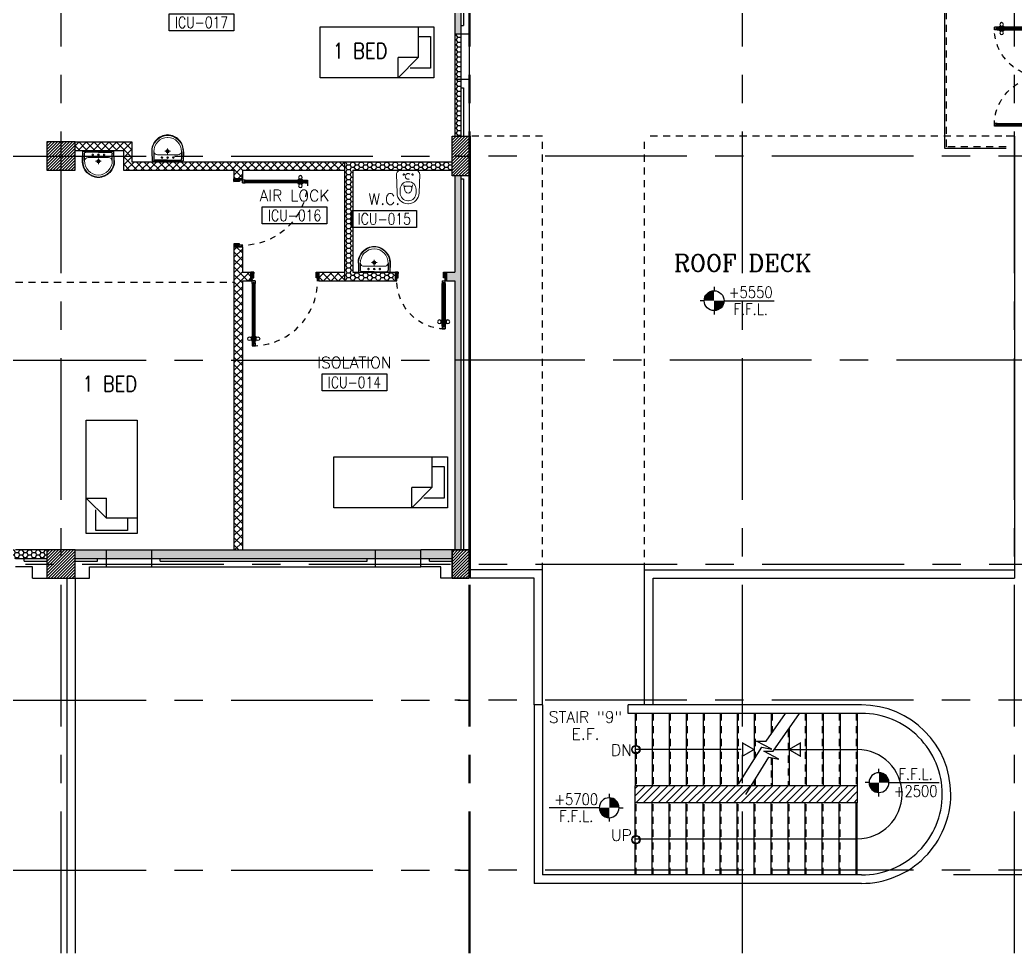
# Model space of a CAD drawing. Extents: x 276011.4 to 276105.3, y 57291.9 to 57371.4.
# Drawn here: x 276044.85 to 276062.41, y 57291.9 to 57308.37 of the extents above; entities that cross this region are included whole.
import ezdxf
from ezdxf.enums import TextEntityAlignment as Align

# ---------------------------------------------------------------- set-up
doc = ezdxf.new("R2010")
doc.units = 0
doc.header["$MEASUREMENT"] = 0
doc.header["$PDMODE"] = 34
for name, pattern in [('CENTERX2', [4, 2.5, -0.5, 0.5, -0.5]), ('DASHED', [0.75, 0.5, -0.25]), ('HIDDEN', [0.375, 0.25, -0.125]), ('HIDDEN2', [0.1875, 0.125, -0.0625])]:
    doc.linetypes.add(name, pattern=pattern)
doc.layers.get('0').update_dxf_attribs({"linetype": 'CONTINUOUS'})
doc.layers.get('DEFPOINTS').update_dxf_attribs({"linetype": 'CONTINUOUS'})
for name, color, linetype in [('A_CUBICLE_CURTAINS', 2, 'HIDDEN'), ('AX-DIM', 4, 'CONTINUOUS'), ('AXES', 11, 'CENTERX2'), ('COL', 5, 'CONTINUOUS'), ('DOOR', 7, 'CONTINUOUS'), ('EL-LEVS', 1, 'CONTINUOUS'), ('FIX', 3, 'CONTINUOUS'), ('FUR', 4, 'CONTINUOUS'), ('HAT', 8, 'CONTINUOUS'), ('Hatch', 11, 'CONTINUOUS'), ('HIDDEN', 9, 'HIDDEN2'), ('INSUL', 4, 'CONTINUOUS'), ('LEV-PL', 3, 'CONTINUOUS'), ('PART', 9, 'CONTINUOUS'), ('RM-BOX', 4, 'CONTINUOUS'), ('RM-NAME', 2, 'CONTINUOUS'), ('RM-NO', 2, 'CONTINUOUS'), ('ROOF', 7, 'CONTINUOUS'), ('RS20', 9, 'CONTINUOUS'), ('STR', 5, 'CONTINUOUS'), ('WALL', 2, 'CONTINUOUS'), ('WallType', 11, 'CONTINUOUS'), ('WallType2', 3, 'CONTINUOUS'), ('WIN', 3, 'CONTINUOUS')]:
    doc.layers.add(name, color=color, linetype=linetype)
doc.styles.add('ROMANC', font='romanc', dxfattribs={"height": 0.1})
doc.styles.add('ROMANS', font='ROMANS.shx', dxfattribs={"width": 0.6})
doc.styles.add('RS20', font='ROMANS.shx', dxfattribs={"height": 0.2})
doc.styles.add('S', font='ROMANS.SHX')
doc.dimstyles.new('STANDARD in', dxfattribs={"dimtxt": 0.24, "dimasz": 0.1, "dimexe": 0.07, "dimexo": 0.05, "dimgap": 0.05, "dimtad": 1, "dimdec": 0, "dimlfac": 1000, "dimzin": 0, "dimdsep": 46, "dimtxsty": 'ROMANS', "dimblk": 'ARCHTICK', "dimcen": 0.05, "dimdle": 0.05, "dimclrd": 4, "dimclre": 4, "dimclrt": 2, "dimadec": 0, "dimazin": 0, "dimtfac": 1, "dimtdec": 0, "dimtmove": 2, "dimatfit": 3, "dimfxl": 0, "dimtolj": 1, "dimtzin": 0, "dimarcsym": 0})
pattern_1 = [(0, (0, 0), (0.075, 0.04330127), [0.05, -0.1]), (120, (0, 0), (-0.074999999836, 0.043301270284), [0.05, -0.1]), (60, (0, 0), (1.64e-10, 0.086602540284), [-0.1, 0.05])]
pattern_2 = [(0, (0, 0), (0.075, 0.04330127), [0.05, -0.1]), (120, (0, 0), (-0.074999999836, 0.043301270284), [0.05, -0.1]), (60, (0, 0), (1.64e-10, 0.086602540284), [-0.1, 0.05])]

# ---------------------------------------------------------------- blocks, each defined once
blk = doc.blocks.new('*X22')
at = {"color": 0}
for p, q in [((73379, 118298), (73831, 118750)), ((73379, 118351), (73778, 118750)), ((73379, 118404), (73725, 118750)), ((73379, 118457), (73672, 118750)), ((73379, 118510), (73619, 118750)), ((73379, 118563), (73566, 118750)), ((73379, 118616), (73513, 118750)), ((73379, 118669), (73460, 118750)), ((73379, 118722), (73407, 118750)), ((73384, 118250), (73879, 118745)), ((73437, 118250), (73879, 118692)), ((73490, 118250), (73879, 118639)), ((73543, 118250), (73879, 118586)), ((73596, 118250), (73879, 118533)), ((73649, 118250), (73879, 118480)), ((73702, 118250), (73879, 118427)), ((73755, 118250), (73879, 118374)), ((73808, 118250), (73879, 118321)), ((73861, 118250), (73879, 118268))]:
    blk.add_line(p, q, dxfattribs=at)
blk = doc.blocks.new('COL50')
at = {"layer": 'COL'}
blk.add_lwpolyline([(-250, 250), (-250, -250), (250, -250), (250, 250)], close=True, dxfattribs=at)
blk = doc.blocks.new('*X23')
at = {"color": 0}
for p, q in [((84179, 118279), (84650, 118750)), ((84179, 118332), (84596, 118750)), ((84179, 118386), (84543, 118750)), ((84179, 118439), (84490, 118750)), ((84179, 118492), (84437, 118750)), ((84179, 118545), (84384, 118750)), ((84179, 118598), (84331, 118750)), ((84179, 118651), (84278, 118750)), ((84179, 118704), (84225, 118750)), ((84203, 118250), (84679, 118726)), ((84256, 118250), (84679, 118673)), ((84309, 118250), (84679, 118620)), ((84362, 118250), (84679, 118567)), ((84415, 118250), (84679, 118514)), ((84468, 118250), (84679, 118461)), ((84521, 118250), (84679, 118408)), ((84574, 118250), (84679, 118355)), ((84627, 118250), (84679, 118302))]:
    blk.add_line(p, q, dxfattribs=at)
blk = doc.blocks.new('_ARCHTICK')
at = {"color": 0, "linetype": 'ByBlock', "const_width": 0.15}
blk.add_lwpolyline([(-0.5, -0.5), (0.5, 0.5)], dxfattribs=at)
blk = doc.blocks.new('*D602')
at = {"layer": 'AX-DIM', "color": 4, "lineweight": -2, "ltscale": 0.3}
for p, q in [((276103.265, 57298.513), (276103.985, 57298.513)), ((276103.915, 57298.563), (276103.915, 57293.238)), ((276061.32, 57293.288), (276103.985, 57293.288))]:
    blk.add_line(p, q, dxfattribs=at)
at = {"layer": 'DEFPOINTS', "color": 0, "ltscale": 0.3}
for p in [(276103.215, 57298.513), (276061.27, 57293.288), (276103.915, 57293.288)]:
    blk.add_point(p, dxfattribs=at)
at = {"layer": 'AX-DIM', "color": 4, "lineweight": -2, "ltscale": 0.3, "xscale": 0.1, "yscale": 0.1, "zscale": 0.1}
for p, rotation in [((276103.915, 57298.513), 90), ((276103.915, 57293.288), 270)]:
    blk.add_blockref('_ARCHTICK', p, dxfattribs=dict(at, rotation=rotation))
at = {"layer": 'AX-DIM', "color": 2, "ltscale": 0.3, "insert": (276103.745, 57295.9), "char_height": 0.24, "attachment_point": 5, "rotation": 90, "style": 'ROMANS'}
blk.add_mtext('\\A1;5225', dxfattribs=at)
blk = doc.blocks.new('LEV1')
at = {"layer": 'LEV-PL'}
for p, q in [((0, 245), (0, 175)), ((-175, 0), (-245, 0)), ((175, 0), (1061, 0)), ((0, -175), (0, -245))]:
    blk.add_line(p, q, dxfattribs=at)
at = {"layer": 'LEV-PL', "const_width": 175}
for points in [[(-88, 0, -0.414214), (0, 88, -1)], [(88, 0, -0.414214), (0, -88, -1)]]:
    blk.add_lwpolyline(points, format="xyb", dxfattribs=at)
at = {"layer": 'LEV-PL'}
blk.add_circle((0, 0), 175, dxfattribs=at)
at = {"layer": 'LEV-PL', "color": 4, "style": 'S', "width": 0.85}
for tag, p in [('+0000', (646, 50)), ('F.F.L.', (646, -250))]:
    blk.add_attdef(tag, text='', height=200, dxfattribs=at).set_placement(p, align=Align.CENTER)
blk = doc.blocks.new('C11')
at = {"layer": 'HAT'}
h = blk.add_hatch(dxfattribs=at)
h.set_pattern_fill('ANSI31', color=256, scale=300, style=0)
h.set_pattern_definition([(45, (-248556.182, -75061.005), (-26.5165043, 26.5165043), [])])
h.paths.add_polyline_path([(300, 700), (0, 700), (0, 350), (300, 350)])
h.paths.add_polyline_path([(300, 350), (0, 350), (0, 0), (300, 0)])
at = {"layer": 'COL'}
blk.add_lwpolyline([(300, 700), (300, 0), (0, 0), (0, 700)], close=True, dxfattribs=at)
blk = doc.blocks.new('C-300')
at = {"layer": 'HAT', "linetype": 'ByBlock', "ltscale": 0.3}
h = blk.add_hatch(dxfattribs=at)
h.set_pattern_fill('ANSI31', color=8, scale=300, style=0)
h.set_pattern_definition([(45, (-258496.182, -82361.005), (-26.5165043, 26.5165043), [])])
h.paths.add_polyline_path([(300, 500), (0, 500), (0, 250), (300, 250)])
h.paths.add_polyline_path([(300, 250), (0, 250), (0, 0), (300, 0)])
at = {"layer": 'COL'}
blk.add_lwpolyline([(0, 500), (300, 500), (300, 0), (0, 0)], close=True, dxfattribs=at)
blk = doc.blocks.new('DOOR100')
at = {"layer": 'DOOR', "color": 0, "linetype": 'ByBlock'}
for p, q in [((-25, 1300), (-75, 1300)), ((-75, 1300), (-25, 1300)), ((-75, 1250), (-75, 1300)), ((-58, 1250), (-75, 1250)), ((-42, 1270), (-58, 1270)), ((-58, 1250), (-58, 1270)), ((-42, 1250), (-42, 1270)), ((-25, 1250), (-42, 1250)), ((-25, 1250), (-25, 1300)), ((-82, 1205), (-91, 1205)), ((-91, 1205), (-91, 1140)), ((-82, 1140), (-91, 1140)), ((-75, 1218), (-82, 1218)), ((-82, 1128), (-82, 1218)), ((-82, 1205), (-82, 1140)), ((-75, 1128), (-82, 1128)), ((-25, 1218), (-18, 1218)), ((-25, 1128), (-18, 1128)), ((-18, 1128), (-18, 1218)), ((-18, 1205), (-9, 1205)), ((-18, 1205), (-18, 1140)), ((-18, 1140), (-9, 1140)), ((-9, 1205), (-9, 1140)), ((-75, 200), (-58, 200)), ((-75, 150), (-75, 200)), ((-58, 200), (-58, 180)), ((-58, 180), (-42, 180)), ((-42, 200), (-25, 200)), ((-42, 180), (-42, 200)), ((-25, 200), (-25, 150)), ((-1200, 0), (-1200, 150)), ((-1200, 150), (-1175, 150)), ((-1200, 150), (-1200, 0)), ((-1150, 0), (-1200, 0)), ((-1175, 150), (-1175, 100)), ((-1175, 100), (-1150, 100)), ((-1150, 100), (-1150, 0)), ((-75, 150), (-25, 150)), ((-50, 100), (-50, 0)), ((-25, 100), (-50, 100)), ((-50, 0), (0, 0)), ((0, 150), (-25, 150)), ((-25, 150), (-25, 100)), ((0, 150), (0, 0))]:
    blk.add_line(p, q, dxfattribs=at)
at = {"layer": 'DOOR', "linetype": 'ByBlock'}
for p, q in [((-75, 1250), (-75, 200)), ((-58, 200), (-58, 1250)), ((-42, 200), (-42, 1250)), ((-25, 200), (-25, 1250)), ((0, 0), (0, 150))]:
    blk.add_line(p, q, dxfattribs=at)
at = {"layer": 'DOOR', "color": 9, "linetype": 'ByBlock'}
for p, q in [((-1150, 0), (-1200, 114)), ((-1150, 0), (-1200, 40)), ((-1150, 0), (-1163, 100)), ((-50, 0), (0, 114)), ((-50, 0), (-37, 100)), ((-50, 0), (0, 40))]:
    blk.add_line(p, q, dxfattribs=at)
at = {"layer": 'DOOR', "color": 0, "linetype": 'ByBlock'}
for centre in [(-124, 1173), (24, 1173)]:
    blk.add_circle(centre, 32.4, dxfattribs=at)
at = {"layer": 'DOOR', "linetype": 'HIDDEN', "ltscale": 0.5}
blk.add_arc((-25, 150), 1150, 90, 180.0001, dxfattribs=at)
at = {"layer": 'DOOR', "color": 9, "linetype": 'ByBlock'}
for centre, radius, start, end in [((-1150, 0), 154, 103.7142, 108.8947), ((-1150, 0), 134, 100.72, 111.8402), ((-1150, 0), 94.4, 90, 121.9818), ((-1150, 0), 74.4, 90, 132.2236), ((-1150, 0), 54.4, 90, 156.7926), ((-1150, 0), 34.4, 90, 180), ((-1150, 0), 14.4, 90, 180), ((-50, 0), 94.4, 58.0182, 90), ((-50, 0), 74.4, 47.7764, 90), ((-50, 0), 54.4, 23.2074, 90), ((-50, 0), 34.4, 0, 90), ((-50, 0), 14.4, 0, 90), ((-50, 0), 134, 68.1598, 79.28), ((-50, 0), 114, 64.0838, 77.3774), ((-50, 0), 154, 71.1053, 76.2858)]:
    blk.add_arc(centre, radius, start, end, dxfattribs=at)
blk = doc.blocks.new('DOOR90')
at = {"layer": 'DOOR', "color": 0, "linetype": 'ByBlock'}
for p, q in [((-150, 0), (-150, -25)), ((-150, 0), (0, 0)), ((0, -50), (0, 0)), ((-1000, -25), (-1000, -75)), ((-1000, -75), (-1000, -25)), ((-950, -25), (-1000, -25)), ((-950, -75), (-1000, -75)), ((-970, -42), (-970, -58)), ((-950, -42), (-970, -42)), ((-950, -58), (-970, -58)), ((-950, -25), (-950, -42)), ((-950, -58), (-950, -75)), ((-918, -25), (-918, -18)), ((-828, -18), (-918, -18)), ((-918, -75), (-918, -82)), ((-828, -82), (-918, -82)), ((-905, -18), (-905, -9)), ((-905, -9), (-840, -9)), ((-905, -18), (-840, -18)), ((-905, -82), (-905, -91)), ((-905, -82), (-840, -82)), ((-905, -91), (-840, -91)), ((-840, -18), (-840, -9)), ((-840, -82), (-840, -91)), ((-828, -25), (-828, -18)), ((-828, -75), (-828, -82)), ((-200, -42), (-200, -25)), ((-200, -25), (-150, -25)), ((-180, -42), (-200, -42)), ((-200, -75), (-200, -58)), ((-200, -58), (-180, -58)), ((-150, -75), (-200, -75)), ((-180, -58), (-180, -42)), ((-150, -75), (-150, -25)), ((-150, -25), (-100, -25)), ((-100, -25), (-100, -50)), ((-100, -50), (0, -50)), ((-150, -900), (-150, -875)), ((-150, -875), (-100, -875)), ((-100, -850), (0, -850)), ((-100, -875), (-100, -850)), ((0, -850), (0, -900)), ((0, -900), (-150, -900)), ((-150, -900), (0, -900))]:
    blk.add_line(p, q, dxfattribs=at)
at = {"layer": 'DOOR', "color": 9, "linetype": 'ByBlock'}
for p, q in [((0, -50), (-114, 0)), ((0, -50), (-40, 0)), ((0, -50), (-100, -37)), ((0, -850), (-114, -900)), ((0, -850), (-100, -863)), ((0, -850), (-40, -900))]:
    blk.add_line(p, q, dxfattribs=at)
at = {"layer": 'DOOR', "linetype": 'ByBlock'}
for p, q in [((-200, -25), (-950, -25)), ((-200, -42), (-950, -42)), ((-200, -58), (-950, -58)), ((-950, -75), (-200, -75))]:
    blk.add_line(p, q, dxfattribs=at)
at = {"layer": 'DOOR', "color": 0, "linetype": 'ByBlock'}
for centre in [(-873, 24), (-873, -124)]:
    blk.add_circle(centre, 32.4, dxfattribs=at)
at = {"layer": 'DOOR', "color": 9, "linetype": 'ByBlock'}
for centre, radius, start, end in [((0, -50), 154, 161.1053, 166.2858), ((0, -50), 134, 158.1598, 169.28), ((0, -50), 94.4, 148.0182, 180), ((0, -50), 74.4, 137.7764, 180), ((0, -50), 114, 154.0838, 167.3774), ((0, -50), 54.4, 113.2074, 180), ((0, -50), 34.4, 90, 180), ((0, -50), 14.4, 90, 180), ((0, -850), 134, 190.72, 201.8402), ((0, -850), 94.4, 180, 211.9818), ((0, -850), 74.4, 180, 222.2236), ((0, -850), 54.4, 180, 246.7926), ((0, -850), 34.4, 180, 270), ((0, -850), 14.4, 180, 270), ((0, -850), 154, 193.7142, 198.8947)]:
    blk.add_arc(centre, radius, start, end, dxfattribs=at)
at = {"layer": 'DOOR', "linetype": 'HIDDEN', "ltscale": 0.5}
blk.add_arc((-150, -25), 850, 180, 270, dxfattribs=at)
blk = doc.blocks.new('LAV1')
at = {"layer": 'FIX', "linetype": 'ByBlock', "ltscale": 0.3}
for p, q in [((-280, 210), (-275, 50)), ((-245, 210), (-245, 85)), ((245, 210), (245, 85)), ((280, 210), (275, 50)), ((0, 60), (-220, 60)), ((0, 60), (220, 60))]:
    blk.add_line(p, q, dxfattribs=at)
at = {"layer": 'FIX', "linetype": 'Continuous', "lineweight": 20}
for p, q in [((-275, 210), (-275, 50)), ((275, 210), (275, 50)), ((0, 50), (-275, 50)), ((0, 50), (-252, 50)), ((0, 155), (-181, 155)), ((0, 155), (181, 155)), ((0, 50), (252, 50)), ((0, 50), (275, 50))]:
    blk.add_line(p, q, dxfattribs=at)
at = {"layer": 'FIX', "linetype": 'DASHED', "lineweight": 20, "ltscale": 0.05}
for p, q in [((50, 220), (-50, 220)), ((0, 170), (0, 270)), ((0, 170), (0, 270))]:
    blk.add_line(p, q, dxfattribs=at)
at = {"layer": 'FIX', "lineweight": 20}
for p, q in [((16, 107), (-15, 107)), ((0, 92), (0, 123))]:
    blk.add_line(p, q, dxfattribs=at)
for centre, radius in [((0, 220), 29.5), ((0, 220), 22.5), ((0, 107), 15.5)]:
    blk.add_circle(centre, radius, dxfattribs=at)
at = {"layer": 'FIX', "linetype": 'HIDDEN', "lineweight": 20, "ltscale": 0.05}
for centre in [(-100, 107), (100, 107)]:
    blk.add_circle(centre, 12.4, dxfattribs=at)
at = {"layer": 'FIX', "linetype": 'ByBlock', "ltscale": 0.3}
for centre, radius, start, end in [((7, 220), 287, 91.3776, 182.0064), ((-7, 220), 287, 357.9936, 88.6224), ((-220, 85), 24.9, 179.7021, 269.9486), ((220, 85), 24.9, 270.0514, 0.2979)]:
    blk.add_arc(centre, radius, start, end, dxfattribs=at)
at = {"layer": 'FIX', "linetype": 'Continuous', "lineweight": 20}
for centre, radius, start, end in [((8, 217), 283, 91.6988, 181.351), ((8, 212), 253, 91.7328, 180.4884), ((-8, 217), 283, 358.649, 88.3012), ((-8, 212), 253, 359.5116, 88.2672), ((-179, 222), 66.9, 190.2006, 268.0786), ((179, 222), 66.9, 271.9214, 349.7994)]:
    blk.add_arc(centre, radius, start, end, dxfattribs=at)
blk = doc.blocks.new('WC1')
at = {"layer": 'FIX', "lineweight": 20}
for p, q in [((-210, 204), (-538, 194)), ((-727, 5), (-727, -5)), ((-674, 5), (-674, -5)), ((-534, 24), (-540, 0)), ((-540, 0), (-534, -24)), ((-475, 141), (-538, 141)), ((-395, 76), (-490, 60)), ((-339, 5), (-339, -5)), ((-538, -141), (-475, -141)), ((-490, -60), (-395, -76)), ((-538, -194), (-210, -204))]:
    blk.add_line(p, q, dxfattribs=at)
at = {"layer": 'FIX', "linetype": 'Continuous', "lineweight": 20}
blk.add_line((-420, -47), (-420, 45), dxfattribs=at)
at = {"layer": 'FIX', "lineweight": 20}
blk.add_lwpolyline([(-213, -204), (-210, -204, 0.414214), (-137, -131), (-137, 0), (-137, 131, 0.414214), (-210, 204)], format="xyb", dxfattribs=at)
at = {"layer": 'FIX', "linetype": 'HIDDEN2', "lineweight": 20, "ltscale": 0.3}
blk.add_circle((-245, 0), 49.8, dxfattribs=at)
at = {"layer": 'FIX', "linetype": 'HIDDEN', "lineweight": 20, "ltscale": 0.05}
for centre in [(-213, 78), (-213, -77)]:
    blk.add_circle(centre, 11.6, dxfattribs=at)
at = {"layer": 'FIX', "lineweight": 20}
for centre, radius, start, end in [((-538, 5), 189, 90, 180), ((-538, 5), 136, 90, 180), ((-473, -7), 68.2, 128.9242, 152.8468), ((-464, -18), 82, 108.496, 128.9242), ((-475, 5), 136, 360, 90), ((-538, -5), 189, 180, 270), ((-538, -5), 136, 180, 270), ((-473, 7), 68.2, 207.1532, 231.0758), ((-464, 18), 82, 231.0758, 251.504), ((-475, -5), 136, 270, 0)]:
    blk.add_arc(centre, radius, start, end, dxfattribs=at)
at = {"layer": 'FIX', "linetype": 'Continuous', "lineweight": 20}
for centre, start, end in [((-443, 46), 357.6662, 91.6121), ((-442, -46), 268.3879, 2.3338)]:
    blk.add_arc(centre, 22.3, start, end, dxfattribs=at)
blk = doc.blocks.new('A$C272A55A0')
at = {"layer": 'DOOR', "color": 0, "linetype": 'ByBlock'}
for p, q in [((0, 900), (0, 1050)), ((50, 1050), (0, 1050)), ((0, 900), (25, 900)), ((25, 950), (50, 950)), ((25, 900), (25, 950)), ((75, 900), (25, 900)), ((25, 850), (25, 900)), ((50, 950), (50, 1050)), ((75, 900), (75, 850)), ((1725, 900), (1775, 900)), ((1725, 900), (1725, 850)), ((1750, 950), (1750, 1050)), ((1750, 1050), (1800, 1050)), ((1775, 950), (1750, 950)), ((1775, 900), (1775, 950)), ((1800, 900), (1775, 900)), ((1775, 850), (1775, 900)), ((1800, 1050), (1800, 900)), ((42, 850), (25, 850)), ((58, 870), (42, 870)), ((42, 870), (42, 850)), ((58, 850), (58, 870)), ((75, 850), (58, 850)), ((1725, 850), (1742, 850)), ((1742, 870), (1758, 870)), ((1742, 850), (1742, 870)), ((1758, 870), (1758, 850)), ((1758, 850), (1775, 850)), ((25, 50), (42, 50)), ((25, 50), (25, 0)), ((25, 0), (75, 0)), ((75, 0), (25, 0)), ((42, 50), (42, 30)), ((42, 30), (58, 30)), ((58, 50), (75, 50)), ((58, 50), (58, 30)), ((75, 50), (75, 0)), ((1718, 160), (1709, 160)), ((1709, 95), (1709, 160)), ((1718, 95), (1709, 95)), ((1725, 173), (1718, 173)), ((1718, 173), (1718, 83)), ((1718, 95), (1718, 160)), ((1725, 83), (1718, 83)), ((1742, 50), (1725, 50)), ((1725, 50), (1725, 0)), ((1775, 0), (1725, 0)), ((1725, 0), (1775, 0)), ((1742, 50), (1742, 30)), ((1758, 30), (1742, 30)), ((1775, 50), (1758, 50)), ((1758, 50), (1758, 30)), ((1775, 173), (1782, 173)), ((1775, 83), (1782, 83)), ((1775, 50), (1775, 0)), ((1782, 173), (1782, 83)), ((1782, 160), (1791, 160)), ((1782, 95), (1782, 160)), ((1782, 95), (1791, 95)), ((1791, 95), (1791, 160))]:
    blk.add_line(p, q, dxfattribs=at)
at = {"layer": 'DOOR', "color": 9, "linetype": 'ByBlock'}
for p, q in [((50, 1050), (0, 1010)), ((50, 1050), (0, 937)), ((50, 1050), (37, 950)), ((1750, 1050), (1800, 1010)), ((1750, 1050), (1800, 937)), ((1750, 1050), (1763, 950))]:
    blk.add_line(p, q, dxfattribs=at)
at = {"layer": 'DOOR', "linetype": 'ByBlock'}
for p, q in [((25, 850), (25, 50)), ((42, 850), (42, 50)), ((58, 850), (58, 50)), ((75, 50), (75, 850)), ((1725, 50), (1725, 850)), ((1742, 850), (1742, 50)), ((1758, 850), (1758, 50)), ((1775, 850), (1775, 50))]:
    blk.add_line(p, q, dxfattribs=at)
at = {"layer": 'DOOR', "color": 0, "linetype": 'ByBlock'}
for centre in [(1676, 128), (1824, 128)]:
    blk.add_circle(centre, 32.4, dxfattribs=at)
at = {"layer": 'DOOR', "color": 9, "linetype": 'ByBlock'}
for centre, radius, start, end in [((50, 1050), 54.4, 203.2074, 270), ((50, 1050), 74.4, 227.7764, 270), ((50, 1050), 94.4, 238.0182, 270), ((50, 1050), 114, 244.0838, 257.3774), ((50, 1050), 134, 248.1598, 259.28), ((50, 1050), 154, 251.1053, 256.2858), ((50, 1050), 34.4, 180, 270), ((50, 1050), 14.4, 180, 270), ((1750, 1050), 14.4, 270, 0), ((1750, 1050), 34.4, 270, 0), ((1750, 1050), 54.4, 270, 336.7926), ((1750, 1050), 74.4, 270, 312.2236), ((1750, 1050), 94.4, 270, 301.9818), ((1750, 1050), 114, 282.6226, 295.9162), ((1750, 1050), 134, 280.72, 291.8402), ((1750, 1050), 154, 283.7142, 288.8947)]:
    blk.add_arc(centre, radius, start, end, dxfattribs=at)
at = {"layer": 'DOOR', "linetype": 'HIDDEN', "ltscale": 0.5}
for centre, start, end in [((50, 851), 268.3174, 3.2965), ((1750, 851), 176.7035, 271.6826)]:
    blk.add_arc(centre, 851, start, end, dxfattribs=at)
at = {"layer": 'WALL', "linetype": 'ByBlock'}
blk.add_line((1800, 900), (1800, 1050), dxfattribs=at)
blk = doc.blocks.new('RM1')
at = {"layer": 'RM-BOX'}
blk.add_lwpolyline([(570, -200), (-570, -200), (-570, -500), (570, -500)], close=True, dxfattribs=at)
at = {"layer": 'RM-NAME', "style": 'ROMANS'}
for tag, p in [('ROOMNAME1', (0, 324)), ('ROOMNAME2', (0, 0))]:
    blk.add_attdef(tag, text='', height=200, dxfattribs=at).set_placement(p, align=Align.MIDDLE)
at = {"layer": 'RM-NO', "style": 'ROMANS', "width": 0.8}
blk.add_attdef('ROOMNO', text='', height=200, dxfattribs=at).set_placement((0, -350), align=Align.MIDDLE)

msp = doc.modelspace()

# ---------------------------------------------------------------- hatches: boundary and pattern name
at = {"layer": 'Hatch', "linetype": 'ByBlock', "ltscale": 0.3}
h = msp.add_hatch(dxfattribs=at)
h.set_pattern_fill('ANSI31', color=256, scale=0.75, style=0)
h.set_pattern_definition([(45, (0, 0), (-0.066291260736, 0.066291260736), [])])
h.paths.add_polyline_path([(276057.5955, 57294.8529), (276055.7007, 57294.8529), (276055.7007, 57294.5529), (276057.5955, 57294.5529)])
h.paths.add_polyline_path([(276059.6207, 57294.8529), (276057.5955, 57294.8529), (276057.5955, 57294.5529), (276059.6207, 57294.5529)])
at = {"layer": 'WallType', "linetype": 'ByBlock', "ltscale": 0.3}
h = msp.add_hatch(dxfattribs=at)
h.set_pattern_fill('ANSI37', color=256, scale=0.75, style=0)
h.set_pattern_definition([(45, (0, 0), (-0.066291260736, 0.066291260736), []), (135, (0, 0), (-0.066291260736, -0.066291260736), [])])
h.paths.add_polyline_path([(276048.7755, 57302.3629), (276048.6255, 57302.3629), (276048.6255, 57299.0129), (276048.7755, 57299.0129)])
h.paths.add_polyline_path([(276048.7755, 57303.7629), (276048.9255, 57303.7629), (276048.9255, 57303.9129), (276048.7755, 57303.9129), (276048.7755, 57304.3629), (276048.6255, 57304.3629), (276048.6255, 57302.3629), (276048.7755, 57302.3629)])
h.paths.add_polyline_path([(276050.5755, 57303.9129), (276050.1255, 57303.9129), (276050.1255, 57303.7629), (276050.5755, 57303.7629)])
h.paths.add_polyline_path([(276050.5755, 57305.8629), (276046.8255, 57305.8629), (276046.8255, 57305.9629), (276046.6755, 57305.9629), (276046.6755, 57305.7129), (276048.6255, 57305.7129), (276048.6255, 57305.5629), (276048.7755, 57305.5629), (276048.7755, 57305.7129), (276050.5755, 57305.7129)])
h.paths.add_polyline_path([(276046.8255, 57306.2129), (276045.8255, 57306.2129), (276045.8255, 57306.0629), (276046.6755, 57306.0629), (276046.6755, 57305.9629), (276046.8255, 57305.9629)])
at = {"layer": 'WallType2', "linetype": 'ByBlock', "ltscale": 0.3}
h = msp.add_hatch(dxfattribs=at)
h.set_pattern_fill('HONEY', color=256, scale=0.4, style=0)
h.set_pattern_definition(pattern_2)
h.paths.add_polyline_path([(276052.6255, 57311.6629), (276052.5255, 57311.6629), (276052.5255, 57308.1176), (276052.6255, 57308.1176)])
h.paths.add_polyline_path([(276052.6255, 57312.4629), (276052.5255, 57312.4629), (276052.5255, 57311.6629), (276052.6255, 57311.6629)])
h.paths.add_polyline_path([(276052.6255, 57312.8129), (276052.5255, 57312.8129), (276052.5255, 57312.4629), (276052.6255, 57312.4629)])
h = msp.add_hatch(dxfattribs=at)
h.set_pattern_fill('HONEY', color=256, scale=0.4, style=0)
h.set_pattern_definition(pattern_2)
h.paths.add_polyline_path([(276052.5255, 57306.3129), (276052.6255, 57306.3129), (276052.6255, 57307.3176), (276052.5255, 57307.3176)])
h.paths.add_polyline_path([(276052.6255, 57308.1176), (276052.5255, 57308.1176), (276052.5255, 57307.3176), (276052.6255, 57307.3176)])
h = msp.add_hatch(dxfattribs=at)
h.set_pattern_fill('HONEY', color=256, scale=0.4, style=0)
h.set_pattern_definition(pattern_1)
h.paths.add_polyline_path([(276052.4755, 57305.8629), (276050.5755, 57305.8629), (276050.5755, 57303.7629), (276051.4755, 57303.7629), (276051.4755, 57303.9129), (276050.7255, 57303.9129), (276050.7255, 57304.7044), (276050.7081, 57304.7044), (276050.7081, 57305.0044), (276050.7255, 57305.0044), (276050.7255, 57305.7129), (276052.4755, 57305.7129)])
h = msp.add_hatch(dxfattribs=at)
h.set_pattern_fill('HONEY', color=256, scale=0.4, style=0)
h.set_pattern_definition(pattern_1)
h.paths.add_polyline_path([(276052.6255, 57305.6129), (276052.5255, 57305.6129), (276052.5255, 57303.9129), (276052.3755, 57303.9129), (276052.3755, 57303.7629), (276052.5255, 57303.7629), (276052.5255, 57302.3629), (276052.6255, 57302.3629)])
h.paths.add_polyline_path([(276052.6255, 57302.3629), (276052.5255, 57302.3629), (276052.5255, 57299.0129), (276052.6255, 57299.0129)])
h = msp.add_hatch(dxfattribs=at)
h.set_pattern_fill('HONEY', color=256, scale=0.4, style=0)
h.set_pattern_definition(pattern_1)
h.paths.add_polyline_path([(276043.9755, 57299.0129), (276042.2055, 57299.0129), (276042.2055, 57298.8629), (276043.9755, 57298.8629)])
h.paths.add_polyline_path([(276044.7755, 57299.0129), (276043.9755, 57299.0129), (276043.9755, 57298.8629), (276044.7755, 57298.8629)])
h.paths.add_polyline_path([(276045.3255, 57299.0129), (276044.7755, 57299.0129), (276044.7755, 57298.8629), (276045.3255, 57298.8629)])
h = msp.add_hatch(dxfattribs=at)
h.set_pattern_fill('HONEY', color=256, scale=0.4, style=0)
h.set_pattern_definition(pattern_1)
h.paths.add_polyline_path([(276046.3755, 57299.0129), (276045.8255, 57299.0129), (276045.8255, 57298.8629), (276046.3755, 57298.8629)])
h.paths.add_polyline_path([(276047.1755, 57299.0129), (276046.3755, 57299.0129), (276046.3755, 57298.8629), (276047.1755, 57298.8629)])
h.paths.add_polyline_path([(276051.1255, 57299.0129), (276048.6255, 57299.0129), (276047.1755, 57299.0129), (276047.1755, 57298.8629), (276051.1255, 57298.8629)])
h.paths.add_polyline_path([(276051.9255, 57299.0129), (276051.1255, 57299.0129), (276051.1255, 57298.8629), (276051.9255, 57298.8629)])
h.paths.add_polyline_path([(276052.4755, 57299.0129), (276051.9255, 57299.0129), (276051.9255, 57298.8629), (276052.4755, 57298.8629)])

# ---------------------------------------------------------------- linework, layer by layer
for p, q in [((276058.0139, 57295.6378), (276058.3542, 57296.1279)), ((276058.1407, 57295.4595), (276058.6048, 57296.1279)), ((276057.528, 57294.8772), (276057.9371, 57295.5325)), ((276057.8436, 57295.6378), (276058.0139, 57295.6378)), ((276058.1125, 57295.4974), (276057.8436, 57295.6378)), ((276057.9371, 57295.5325), (276058.1125, 57295.4974)), ((276057.6548, 57294.699), (276058.0639, 57295.3542)), ((276058.2393, 57295.3191), (276057.9704, 57295.4595)), ((276057.9704, 57295.4595), (276058.1407, 57295.4595)), ((276058.0639, 57295.3542), (276058.2393, 57295.3191))]:
    msp.add_line(p, q)
at = {"layer": 'A_CUBICLE_CURTAINS', "ltscale": 0.5}
msp.add_line((276024.5255, 57303.7356), (276048.6255, 57303.7356), dxfattribs=at)
at = {"layer": 'AXES'}
for p, q in [((276057.5955, 57291.8986), (276057.5955, 57370.7113)), ((276052.7755, 57291.8986), (276052.7755, 57370.3613)), ((276052.7955, 57291.8986), (276052.7955, 57370.3613)), ((276062.3955, 57291.8986), (276062.3955, 57370.3613)), ((276045.5755, 57291.8986), (276045.5755, 57352.4829)), ((276036.5755, 57305.9629), (276052.7755, 57305.9629)), ((276104.6155, 57305.9629), (276052.5255, 57305.9629)), ((276036.5755, 57302.3629), (276052.5288, 57302.3629)), ((276094.8155, 57302.3629), (276052.5255, 57302.3629)), ((276033.9467, 57298.7629), (276104.6155, 57298.7629)), ((276036.5755, 57296.3629), (276052.7755, 57296.3629)), ((276104.6155, 57296.3629), (276052.5255, 57296.3629)), ((276036.5755, 57293.3629), (276052.7755, 57293.3629)), ((276104.6155, 57293.3629), (276052.5255, 57293.3629))]:
    msp.add_line(p, q, dxfattribs=at)
at = {"layer": 'COL'}
for p, q in [((276052.7755, 57299.0129), (276052.4755, 57299.0129)), ((276052.7755, 57298.5129), (276052.7755, 57299.0129))]:
    msp.add_line(p, q, dxfattribs=at)
at = {"layer": 'FUR'}
for p, q in [((276050.1494, 57307.3413), (276050.1494, 57308.2413)), ((276050.1494, 57308.2413), (276052.1494, 57308.2413)), ((276051.8778, 57308.2413), (276051.8778, 57307.7025)), ((276052.1494, 57308.2413), (276052.1494, 57307.3413)), ((276051.8778, 57308.0714), (276052.094, 57308.0714)), ((276052.094, 57308.0714), (276052.094, 57307.5135)), ((276051.8778, 57307.7025), (276051.5244, 57307.7025)), ((276051.5244, 57307.3413), (276051.5244, 57307.7025)), ((276051.8778, 57307.7025), (276051.5244, 57307.3413)), ((276052.094, 57307.5135), (276051.7343, 57307.5135)), ((276052.1494, 57307.3413), (276050.1494, 57307.3413)), ((276046.0176, 57299.3032), (276046.0176, 57301.3032)), ((276046.0176, 57301.3032), (276046.9176, 57301.3032)), ((276046.9176, 57301.3032), (276046.9176, 57299.3032)), ((276050.3906, 57299.7539), (276050.3906, 57300.6539)), ((276050.3906, 57300.6539), (276052.3906, 57300.6539)), ((276052.119, 57300.6539), (276052.119, 57300.1151)), ((276052.3906, 57300.6539), (276052.3906, 57299.7539)), ((276052.119, 57300.484), (276052.3351, 57300.484)), ((276052.3351, 57300.484), (276052.3351, 57299.9261)), ((276052.119, 57300.1151), (276051.7655, 57300.1151)), ((276051.7655, 57299.7539), (276051.7655, 57300.1151)), ((276052.119, 57300.1151), (276051.7655, 57299.7539)), ((276046.0176, 57299.9283), (276046.3787, 57299.9283)), ((276046.3787, 57299.5748), (276046.0176, 57299.9283)), ((276046.3787, 57299.5748), (276046.3787, 57299.9283)), ((276052.3351, 57299.9261), (276051.9755, 57299.9261)), ((276046.1897, 57299.3587), (276046.1897, 57299.7184)), ((276052.3906, 57299.7539), (276050.3906, 57299.7539)), ((276046.9176, 57299.5748), (276046.3787, 57299.5748)), ((276046.7477, 57299.5748), (276046.7477, 57299.3587)), ((276046.7477, 57299.3587), (276046.1897, 57299.3587)), ((276046.9176, 57299.3032), (276046.0176, 57299.3032))]:
    msp.add_line(p, q, dxfattribs=at)
at = {"layer": 'HIDDEN'}
for p, q in [((276054.0705, 57306.3129), (276052.7955, 57306.3129)), ((276054.0705, 57298.6629), (276054.0705, 57306.3129)), ((276062.3955, 57306.3129), (276055.8705, 57306.3129)), ((276055.8705, 57298.6629), (276055.8705, 57306.3129))]:
    msp.add_line(p, q, dxfattribs=at)
at = {"layer": 'INSUL'}
for p, q in [((276052.6255, 57311.6629), (276052.6255, 57308.1176)), ((276052.6755, 57311.5129), (276052.6755, 57308.2676)), ((276052.6255, 57308.2676), (276052.6755, 57308.2676)), ((276052.6255, 57307.3176), (276052.6255, 57306.3129)), ((276052.6255, 57307.1676), (276052.6755, 57307.1676)), ((276052.6755, 57307.1676), (276052.6755, 57306.3129)), ((276052.6255, 57305.6129), (276052.6255, 57299.0129)), ((276052.6255, 57305.5629), (276052.6755, 57305.5629)), ((276052.6755, 57305.5629), (276052.6755, 57299.0129)), ((276044.7755, 57298.8629), (276045.3255, 57298.8629)), ((276044.9255, 57298.8129), (276044.9255, 57298.8629)), ((276045.8255, 57298.8629), (276046.3755, 57298.8629)), ((276046.2221, 57298.8129), (276046.2221, 57298.8629)), ((276047.1755, 57298.8629), (276051.1255, 57298.8629)), ((276047.3221, 57298.8129), (276047.3221, 57298.8629)), ((276050.9755, 57298.8129), (276050.9755, 57298.8629)), ((276051.9255, 57298.8629), (276052.4755, 57298.8629)), ((276052.0755, 57298.8129), (276052.0755, 57298.8629)), ((276044.9255, 57298.8129), (276045.3255, 57298.8129)), ((276045.8255, 57298.8129), (276046.2221, 57298.8129)), ((276047.3221, 57298.8129), (276050.9755, 57298.8129)), ((276052.0755, 57298.8129), (276052.4755, 57298.8129))]:
    msp.add_line(p, q, dxfattribs=at)
at = {"layer": 'ROOF'}
for p, q in [((276052.7955, 57306.3129), (276052.7955, 57298.5129)), ((276062.3955, 57306.3129), (276062.2455, 57306.3129)), ((276062.3955, 57306.3129), (276062.3955, 57298.5129)), ((276054.0705, 57298.6629), (276052.7964, 57298.6629)), ((276054.0705, 57296.2779), (276054.0705, 57298.6629)), ((276055.8705, 57296.2779), (276055.8705, 57298.6629)), ((276055.8705, 57298.6629), (276062.3946, 57298.6629)), ((276053.9205, 57298.5129), (276052.7955, 57298.5129)), ((276053.9205, 57296.2779), (276053.9205, 57298.5129)), ((276056.0205, 57296.2779), (276056.0205, 57298.5129)), ((276056.0205, 57298.5129), (276062.3955, 57298.5129)), ((276059.6207, 57294.8529), (276055.7007, 57294.8529)), ((276055.7007, 57294.5529), (276055.7007, 57294.8529)), ((276057.8007, 57294.9327), (276057.8007, 57294.8529)), ((276057.8007, 57294.9327), (276057.8007, 57294.8529)), ((276059.6207, 57294.8529), (276059.6207, 57294.5529)), ((276059.6207, 57294.5529), (276055.7007, 57294.5529))]:
    msp.add_line(p, q, dxfattribs=at)
at = {"layer": 'STR'}
for p, q in [((276055.7007, 57296.1279), (276055.7007, 57294.8529)), ((276056.0007, 57296.1279), (276056.0007, 57294.8529)), ((276056.3007, 57296.1279), (276056.3007, 57294.8529)), ((276056.6007, 57296.1279), (276056.6007, 57294.8529)), ((276056.9007, 57296.1279), (276056.9007, 57294.8529)), ((276057.2007, 57296.1279), (276057.2007, 57294.8529)), ((276057.5007, 57296.1279), (276057.5007, 57294.8529)), ((276057.8007, 57296.1279), (276057.8007, 57295.314)), ((276058.1007, 57296.1279), (276058.1007, 57295.7628)), ((276058.7207, 57296.1279), (276058.7207, 57294.8529)), ((276059.0207, 57296.1279), (276059.0207, 57294.8529)), ((276059.3207, 57296.1279), (276059.3207, 57294.8529)), ((276059.6207, 57296.1279), (276059.6207, 57294.8529)), ((276058.4207, 57295.8628), (276058.4207, 57294.8529)), ((276057.5756, 57295.4904), (276055.7207, 57295.4904)), ((276058.1622, 57295.4904), (276059.6231, 57295.4904)), ((276058.1207, 57295.3428), (276058.1207, 57294.8529)), ((276057.8207, 57294.9647), (276057.8207, 57294.8529)), ((276055.7007, 57293.2779), (276055.7007, 57294.5529)), ((276056.0007, 57293.2779), (276056.0007, 57294.5529)), ((276056.3007, 57293.2779), (276056.3007, 57294.5529)), ((276056.6007, 57293.2779), (276056.6007, 57294.5529)), ((276056.9007, 57293.2779), (276056.9007, 57294.5529)), ((276057.2007, 57293.2779), (276057.2007, 57294.5529)), ((276057.5007, 57293.2779), (276057.5007, 57294.5529)), ((276057.8007, 57293.2779), (276057.8007, 57294.5529)), ((276058.1007, 57293.2779), (276058.1007, 57294.5529)), ((276058.4007, 57293.2779), (276058.4007, 57294.5529)), ((276058.7007, 57293.2779), (276058.7007, 57294.5529)), ((276059.0007, 57293.2779), (276059.0007, 57294.5529)), ((276059.3007, 57293.2779), (276059.3007, 57294.5529)), ((276059.6007, 57293.2779), (276059.6007, 57294.5529)), ((276059.6207, 57293.2779), (276059.6207, 57294.5529)), ((276055.7007, 57293.9154), (276059.6231, 57293.9154))]:
    msp.add_line(p, q, dxfattribs=at)
at = {"layer": 'STR', "linetype": 'HIDDEN2'}
for p, q in [((276055.7207, 57296.1279), (276055.7207, 57294.8529)), ((276056.0207, 57296.1279), (276056.0207, 57294.8529)), ((276056.3207, 57296.1279), (276056.3207, 57294.8529)), ((276056.6207, 57296.1279), (276056.6207, 57294.8529)), ((276056.9207, 57296.1279), (276056.9207, 57294.8529)), ((276057.2207, 57296.1279), (276057.2207, 57294.8529)), ((276057.5207, 57296.1279), (276057.5207, 57294.8529)), ((276057.8207, 57296.1279), (276057.8207, 57295.346)), ((276058.1207, 57296.1279), (276058.1207, 57295.7916)), ((276058.7007, 57296.1279), (276058.7007, 57294.8529)), ((276059.0007, 57296.1279), (276059.0007, 57294.8529)), ((276059.3007, 57296.1279), (276059.3007, 57294.8529)), ((276059.6007, 57296.1279), (276059.6007, 57294.8529)), ((276058.4007, 57295.834), (276058.4007, 57294.8529)), ((276058.1007, 57295.3469), (276058.1007, 57294.8529)), ((276057.8207, 57294.9647), (276057.8207, 57294.8529)), ((276055.7207, 57293.2779), (276055.7207, 57294.5529)), ((276056.0207, 57293.2779), (276056.0207, 57294.5529)), ((276056.3207, 57293.2779), (276056.3207, 57294.5529)), ((276056.6207, 57293.2779), (276056.6207, 57294.5529)), ((276056.9207, 57293.2779), (276056.9207, 57294.5529)), ((276057.2207, 57293.2779), (276057.2207, 57294.5529)), ((276057.5207, 57293.2779), (276057.5207, 57294.5529)), ((276057.8207, 57293.2779), (276057.8207, 57294.5529)), ((276058.1207, 57293.2779), (276058.1207, 57294.5529)), ((276058.4207, 57293.2779), (276058.4207, 57294.5529)), ((276058.7207, 57293.2779), (276058.7207, 57294.5529)), ((276059.0207, 57293.2779), (276059.0207, 57294.5529)), ((276059.3207, 57293.2779), (276059.3207, 57294.5529)), ((276059.6007, 57293.2779), (276059.6007, 57294.5529)), ((276059.6207, 57293.2779), (276059.6207, 57294.5529))]:
    msp.add_line(p, q, dxfattribs=at)
at = {"layer": 'STR'}
msp.add_lwpolyline([(276062.2455, 57306.0988), (276061.1655, 57306.0988), (276061.1655, 57308.7338), (276062.3955, 57308.7338)], dxfattribs=at)
at = {"layer": 'STR', "linetype": 'HIDDEN2'}
msp.add_lwpolyline([(276062.2455, 57306.1288), (276061.1955, 57306.1288), (276061.1955, 57308.7038), (276062.3955, 57308.7038)], dxfattribs=at)
at = {"layer": 'STR', "const_width": 0.0215}
for points in [[(276057.5995, 57295.375), (276057.5995, 57295.6059), (276057.7995, 57295.4904)], [(276058.6165, 57295.375), (276058.6165, 57295.6059), (276058.4165, 57295.4904)]]:
    msp.add_lwpolyline(points, close=True, dxfattribs=at)
at = {"layer": 'STR'}
for centre, radius in [((276055.7169, 57295.4899), 0.075), ((276055.7169, 57295.4899), 0.065), ((276055.7169, 57293.9004), 0.075), ((276055.7169, 57293.9004), 0.065)]:
    msp.add_circle(centre, radius, dxfattribs=at)
msp.add_arc((276059.6231, 57294.7029), 0.7875, 270, 90, dxfattribs=at)
at = {"layer": 'WALL', "linetype": 'ByBlock'}
for p, q in [((276052.5255, 57311.6629), (276052.5255, 57308.1176)), ((276052.7755, 57311.6629), (276052.7755, 57308.1176)), ((276052.5255, 57308.1176), (276052.7755, 57308.1176)), ((276052.5255, 57307.3176), (276052.7755, 57307.3176)), ((276052.5255, 57307.3176), (276052.5255, 57306.3129)), ((276052.7755, 57307.3176), (276052.7755, 57306.3129)), ((276045.8255, 57306.2129), (276046.8255, 57306.2129)), ((276046.8255, 57306.2129), (276046.8255, 57305.8629)), ((276052.7755, 57306.2129), (276052.7755, 57306.3129)), ((276052.7755, 57306.2129), (276052.7755, 57306.3129)), ((276045.8255, 57306.0629), (276046.6755, 57306.0629)), ((276046.6755, 57306.0629), (276046.6755, 57305.7129)), ((276046.8255, 57305.8629), (276052.4755, 57305.8629)), ((276050.5755, 57305.8629), (276050.5755, 57303.7629)), ((276046.6755, 57305.7129), (276048.6255, 57305.7129)), ((276048.6255, 57305.7129), (276048.6255, 57305.5629)), ((276048.7755, 57305.7129), (276048.7755, 57305.5629)), ((276048.7755, 57305.7129), (276050.5755, 57305.7129)), ((276050.7255, 57305.7129), (276050.7255, 57303.9129)), ((276050.7255, 57305.7129), (276052.4755, 57305.7129)), ((276052.7755, 57305.7129), (276052.7755, 57298.7129)), ((276048.6255, 57305.5629), (276048.7755, 57305.5629)), ((276052.5255, 57305.6129), (276052.5255, 57303.9129)), ((276048.6255, 57304.3629), (276048.7755, 57304.3629)), ((276048.6255, 57304.3629), (276048.6255, 57299.0129)), ((276048.7755, 57304.3629), (276048.7755, 57303.9129)), ((276048.7755, 57303.9129), (276048.9255, 57303.9129)), ((276048.9255, 57303.9129), (276048.9255, 57303.7629)), ((276050.1255, 57303.9129), (276050.1255, 57303.7629)), ((276050.1255, 57303.9129), (276050.5755, 57303.9129)), ((276050.7255, 57303.9129), (276051.4755, 57303.9129)), ((276051.4755, 57303.9129), (276051.4755, 57303.7629)), ((276052.3755, 57303.9129), (276052.3755, 57303.7629)), ((276052.3755, 57303.9129), (276052.5255, 57303.9129)), ((276048.7755, 57303.7629), (276048.9255, 57303.7629)), ((276048.7755, 57303.7629), (276048.7755, 57299.0129)), ((276050.1255, 57303.7629), (276051.4755, 57303.7629)), ((276052.3755, 57303.7629), (276052.5255, 57303.7629)), ((276052.5255, 57303.7629), (276052.5255, 57299.0129))]:
    msp.add_line(p, q, dxfattribs=at)
at = {"layer": 'WALL'}
for p, q in [((276052.7755, 57299.0129), (276052.7755, 57305.7129)), ((276052.7755, 57304.3629), (276052.7755, 57299.0129)), ((276045.3255, 57299.0129), (276044.7755, 57299.0129)), ((276045.8255, 57299.0129), (276046.3755, 57299.0129)), ((276046.3755, 57298.7129), (276046.3755, 57299.0129)), ((276047.1755, 57298.7129), (276047.1755, 57299.0129)), ((276047.1755, 57299.0129), (276048.6255, 57299.0129)), ((276048.6255, 57299.0129), (276051.1255, 57299.0129)), ((276051.1255, 57298.7129), (276051.1255, 57299.0129)), ((276052.4755, 57299.0129), (276051.9255, 57299.0129)), ((276051.9255, 57298.7129), (276051.9255, 57299.0129)), ((276045.0755, 57298.7129), (276044.7755, 57298.7129)), ((276045.0755, 57298.5129), (276045.0755, 57298.7129)), ((276046.0755, 57298.7129), (276046.3755, 57298.7129)), ((276046.0755, 57298.5129), (276046.0755, 57298.7129)), ((276047.1755, 57298.7129), (276051.1255, 57298.7129)), ((276052.2755, 57298.7129), (276051.9255, 57298.7129)), ((276052.2755, 57298.5129), (276052.2755, 57298.7129)), ((276045.0755, 57298.5129), (276046.0755, 57298.5129)), ((276045.6755, 57298.513), (276045.6755, 57291.8986)), ((276045.8255, 57298.513), (276045.8255, 57291.8986)), ((276052.4755, 57298.5129), (276052.2755, 57298.5129)), ((276054.0705, 57296.2779), (276053.9205, 57296.2779)), ((276053.9205, 57296.2779), (276053.9205, 57293.1279)), ((276054.0705, 57296.2779), (276054.0705, 57293.2779)), ((276059.696, 57296.2779), (276055.5798, 57296.2779)), ((276055.5798, 57296.1279), (276055.5798, 57296.2779)), ((276059.696, 57296.1279), (276055.5798, 57296.1279)), ((276059.696, 57293.2779), (276054.0705, 57293.2779)), ((276059.696, 57293.1279), (276053.9205, 57293.1279))]:
    msp.add_line(p, q, dxfattribs=at)
at = {"layer": 'WALL', "linetype": 'ByBlock', "ltscale": 0.3}
for points in [[(276045.3255, 57305.7129), (276045.8255, 57305.7129), (276045.8255, 57306.2129), (276045.3255, 57306.2129)], [(276052.4755, 57306.3129), (276052.7755, 57306.3129), (276052.7755, 57305.6129), (276052.4755, 57305.6129)], [(276045.3255, 57298.5129), (276045.8255, 57298.5129), (276045.8255, 57299.0129), (276045.3255, 57299.0129)], [(276052.4755, 57298.5129), (276052.7755, 57298.5129), (276052.7755, 57299.0129), (276052.4755, 57299.0129)]]:
    msp.add_lwpolyline(points, close=True, dxfattribs=at)
at = {"layer": 'WALL'}
for radius, start, end in [(1.575, 0, 90), (1.425, 0, 90.00002), (1.425, 269.99997, 0), (1.575, 269.99997, 0)]:
    msp.add_arc((276059.696, 57294.7029), radius, start, end, dxfattribs=at)
at = {"layer": 'WIN'}
for p, q in [((276052.5255, 57308.1176), (276052.5255, 57307.3176)), ((276052.6255, 57308.1176), (276052.6255, 57307.3176)), ((276052.7755, 57308.1176), (276052.7755, 57307.3176)), ((276046.3755, 57299.0129), (276047.1755, 57299.0129)), ((276051.1255, 57299.0129), (276051.9255, 57299.0129)), ((276046.3755, 57298.8629), (276047.1755, 57298.8629)), ((276051.1255, 57298.8629), (276051.9255, 57298.8629)), ((276046.3755, 57298.7129), (276047.1755, 57298.7129)), ((276051.1255, 57298.7129), (276051.9255, 57298.7129))]:
    msp.add_line(p, q, dxfattribs=at)

# ---------------------------------------------------------------- block references
at = {"layer": 'COL', "xscale": 0.001, "yscale": 0.001, "zscale": 0.001}
for p in [(276045.5755, 57305.9629), (276045.5755, 57298.7629)]:
    msp.add_blockref('COL50', p, dxfattribs=at)
at = {"layer": 'COL', "linetype": 'ByBlock', "xscale": 0.001, "yscale": 0.001, "zscale": 0.001}
msp.add_blockref('C11', (276052.4755, 57305.6129), dxfattribs=at)
at = {"layer": 'COL', "color": 6, "linetype": 'ByBlock', "ltscale": 0.3, "xscale": 0.001, "yscale": 0.001, "zscale": 0.001}
msp.add_blockref('C-300', (276052.4755, 57298.5129), dxfattribs=at)
at = {"layer": 'DOOR', "color": 0, "linetype": 'ByBlock', "yscale": 0.001, "zscale": 0.001}
for name, p, xscale, rotation in [('A$C272A55A0', (276062.0401, 57306.4629), -0.001, 270), ('DOOR100', (276048.6255, 57305.5629), -0.001, 270), ('DOOR100', (276048.9255, 57303.9129), 0.001, 180), ('DOOR90', (276052.3755, 57303.9129), -0.001, 270)]:
    msp.add_blockref(name, p, dxfattribs=dict(at, xscale=xscale, rotation=rotation))
at = {"layer": 'EL-LEVS'}
ref = msp.add_blockref('LEV1', (276060.0047, 57294.9073), dxfattribs=dict(at, xscale=-0.001, yscale=0.001, zscale=0.001, rotation=180))
ref.add_attrib('F.F.L.', 'F.F.L.', dxfattribs={"layer": 'LEV-PL', "color": 4, "height": 0.2, "style": 'S', "width": 0.85}).set_placement((276060.6508, 57294.9573), align=Align.CENTER)
ref.add_attrib('+0000', '+2500', dxfattribs={"layer": 'LEV-PL', "color": 4, "height": 0.2, "style": 'S', "width": 0.85}).set_placement((276060.6508, 57294.6573), align=Align.CENTER)
at = {"layer": 'FIX', "yscale": 0.001, "zscale": 0.001}
for p, xscale in [((276047.4567, 57305.8284), 0.001), ((276051.1005, 57303.8629), -0.001)]:
    msp.add_blockref('LAV1', p, dxfattribs=dict(at, xscale=xscale))
at = {"layer": 'FIX', "xscale": -0.001, "yscale": 0.001, "zscale": 0.001}
for name, p, rotation in [('LAV1', (276046.2348, 57306.0925), 180), ('WC1', (276051.6983, 57305.8499), 270)]:
    msp.add_blockref(name, p, dxfattribs=dict(at, rotation=rotation))
at = {"layer": 'HAT', "xscale": 0.001, "yscale": 0.001, "zscale": 0.001}
for name, p in [('*X22', (275971.9463, 57187.4632)), ('*X23', (275961.1463, 57180.2632))]:
    msp.add_blockref(name, p, dxfattribs=at)
at = {"layer": 'LEV-PL', "xscale": 0.001, "yscale": 0.001, "zscale": 0.001}
msp.add_blockref('LEV1', (276057.0963, 57303.4106), dxfattribs=at).add_auto_attribs({'F.F.L.': 'F.F.L.', '+0000': '+5550'})
at = {"layer": 'PART'}
ref = msp.add_blockref('LEV1', (276055.245, 57294.4635), dxfattribs=dict(at, xscale=-0.001, yscale=0.001, zscale=0.001))
ref.add_attrib('F.F.L.', 'F.F.L.', dxfattribs={"layer": 'LEV-PL', "color": 4, "height": 0.2, "style": 'S', "width": 0.85}).set_placement((276054.6636, 57294.2135), align=Align.CENTER)
ref.add_attrib('+0000', '+5700', dxfattribs={"layer": 'LEV-PL', "color": 4, "height": 0.2, "style": 'S', "width": 0.85}).set_placement((276054.6636, 57294.5135), align=Align.CENTER)
at = {"layer": 'RM-NAME'}
ref = msp.add_blockref('RM1', (276048.0542, 57308.6713), dxfattribs=dict(at, xscale=-0.001, yscale=0.001, zscale=0.001))
ref.add_attrib('ROOMNO', 'ICU-017', dxfattribs={"layer": 'RM-NO', "height": 0.2, "style": 'ROMANS', "width": 0.8}).set_placement((276048.0542, 57308.3213), align=Align.MIDDLE)
ref.add_attrib('ROOMNAME2', 'PATIENT AREA', dxfattribs={"height": 0.2, "style": 'ROMANS'}).set_placement((276048.0542, 57308.6713), align=Align.MIDDLE)
ref = msp.add_blockref('RM1', (276049.695, 57305.266), dxfattribs=dict(at, xscale=-0.001, yscale=0.001, zscale=0.001))
ref.add_attrib('ROOMNO', 'ICU-016', dxfattribs={"layer": 'RM-NO', "height": 0.2, "style": 'ROMANS', "width": 0.8}).set_placement((276049.695, 57304.916), align=Align.MIDDLE)
ref.add_attrib('ROOMNAME2', 'AIR LOCK', dxfattribs={"height": 0.2, "style": 'ROMANS'}).set_placement((276049.695, 57305.266), align=Align.MIDDLE)
ref = msp.add_blockref('RM1', (276051.278, 57305.2044), dxfattribs=dict(at, xscale=-0.001, yscale=0.001, zscale=0.001))
ref.add_attrib('ROOMNO', 'ICU-015', dxfattribs={"layer": 'RM-NO', "height": 0.2, "style": 'ROMANS', "width": 0.8}).set_placement((276051.278, 57304.8544), align=Align.MIDDLE)
ref.add_attrib('ROOMNAME2', 'W.C.', dxfattribs={"height": 0.2, "style": 'ROMANS'}).set_placement((276051.278, 57305.2044), align=Align.MIDDLE)
ref = msp.add_blockref('RM1', (276050.7505, 57302.3185), dxfattribs=dict(at, xscale=-0.001, yscale=0.001, zscale=0.001))
ref.add_attrib('ROOMNO', 'ICU-014', dxfattribs={"layer": 'RM-NO', "height": 0.2, "style": 'ROMANS', "width": 0.8}).set_placement((276050.7505, 57301.9685), align=Align.MIDDLE)
ref.add_attrib('ROOMNAME2', 'ISOLATION', dxfattribs={"height": 0.2, "style": 'ROMANS'}).set_placement((276050.7505, 57302.3185), align=Align.MIDDLE)

# ---------------------------------------------------------------- texts
for s, height, style, p in [('ROOF DECK', 0.3, 'ROMANC', (276057.5955, 57304.0764)), ('STAIR "9"', 0.2, 'ROMANS', (276054.8285, 57296.0637)), ('E.F.', 0.2, 'ROMANS', (276054.8285, 57295.7637)), ('DN', 0.2, 'ROMANS', (276055.4613, 57295.4818)), ('UP', 0.2, 'ROMANS', (276055.4613, 57293.9785))]:
    msp.add_text(s, height=height, dxfattribs=dict(at, style=style)).set_placement(p, align=Align.MIDDLE)
at = {"layer": 'RS20', "style": 'RS20', "width": 0.85}
for p in [(276050.8509, 57307.8189), (276046.4369, 57301.9436)]:
    msp.add_text('1 BED', height=0.2736, dxfattribs=at).set_placement(p, align=Align.MIDDLE)

# ---------------------------------------------------------------- dimensions: what is measured, and where the dimension line sits
at = {"layer": 'AX-DIM'}
dim = msp.add_linear_dim(base=(276103.9155, 57293.2879), p1=(276103.2155, 57298.5129), p2=(276061.2705, 57293.2879), angle=270, dimstyle='STANDARD in', dxfattribs=at)
dim.commit()
dim.dimension.update_dxf_attribs({"geometry": '*D602', "text_midpoint": (276103.7455, 57295.9004)})

doc.saveas('drawing.dxf')
